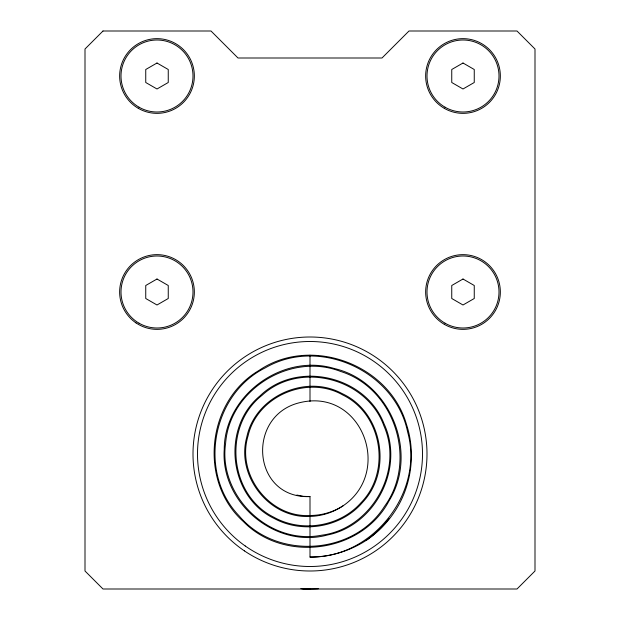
<?xml version="1.0" encoding="UTF-8"?>
<svg xmlns="http://www.w3.org/2000/svg" width="620" height="620" viewBox="0 0 620 620"><rect width="100%" height="100%" fill="white"/><g stroke="black" fill="none" stroke-linecap="round" stroke-linejoin="round"><path stroke-width="0.93" d="M389.205 518.266C382.757 526.806 374.55 534.603 365.978 540.508C376.983 533.091 386.601 523.606 393.995 512.57C411.324 487.165 416.136 453.739 406.503 424.514C389.484 364.312 310.597 335.071 258.827 370.558C206.91 401 198.214 481.267 243.304 521.497C283.968 563.293 361.46 552.854 388.872 501.154C419.12 452.739 390.329 381.401 334.436 368.559C282.759 352.772 224.285 395.204 224.231 449.454C220.394 502.797 275.699 549.173 327.523 534.982C375.325 525.341 404.868 468.022 384.005 423.716C365.49 375.72 297.011 359.817 259.92 395.947C221.224 427.947 228.656 496.667 274.249 518.514C302.909 534.083 341.651 527.232 362.754 502.169C392.894 470.115 382.183 411.843 341.915 393.483C305.575 373.682 255.115 396.467 246.76 437.185C235.887 476.036 269.475 518.847 310 516.429A61.969 61.907 85.2 0 0 343.372 505.61C393.375 471.308 361.538 387.981 300.351 402.527C245.822 414.857 251.588 499.015 310 496.589L310 557.054C372.667 558.287 424.506 492.543 407.619 431.931C395.196 371.07 319.168 336.373 265.36 367.815C211.939 394.173 197.532 472.727 239.056 515.778C276.195 560.154 353.687 555.497 384.547 506.308C417.872 460.714 394.715 388.275 340.55 371.426C290.625 351.928 229.625 389.593 225.618 443.246C217.922 495.729 269.328 545.6 321.602 535.207C370.869 528.968 404.1 471.533 383.904 425.901C366.8 378.06 299.592 360.608 262.028 395.343C222.673 426.173 228.741 494.923 273.877 517.243C301.731 532.836 339.659 526.829 360.91 502.82C391.383 471.929 382.261 414.222 343.015 395.103C307.652 374.658 257.292 395.893 248.062 435.875C236.189 474.455 269.437 517.948 310 515.484A61.473 61.473 0 0 0 343.372 505.618M365.808 540.625L365.808 540.625A103.052 103.052 0 0 1 310 557.054M310 496.589L303.358 496.325L296.833 495.039M310 589L302.684 588.798M310 355.198L310 401.489M318.362 588.744A134.997 134.997 0 0 1 300.878 588.69M102.998 31L85.002 49.003L85.002 570.997L102.998 589L517.003 589L534.998 570.997L534.998 49.003L517.003 31L408.999 31L381.998 58.001L238.003 58.001L211.001 31L102.998 31M157 63.008L145.746 69.502L145.746 82.499L157 88.993L168.252 82.499L168.252 69.502L157 63.008M463 63.008L451.748 69.502L451.748 82.499L463 88.993L474.254 82.499L474.254 69.502L463 63.008M157 279.008L145.746 285.502L145.746 298.499L157 304.994L168.252 298.499L168.252 285.502L157 279.008M463 279.008L451.748 285.502L451.748 298.499L463 304.994L474.254 298.499L474.254 285.502L463 279.008M245.226 545.98A112.499 112.499 0 0 0 422.042 464.109A112.499 112.499 0 0 0 262.733 351.912A112.499 112.499 0 0 0 245.226 545.98M244.419 550.893A117.002 117.002 0 0 0 426.7 462.35A117.002 117.002 0 0 0 258.881 348.758A117.002 117.002 0 0 0 244.419 550.893M444.323 108.345A37.347 37.347 0 0 0 500.348 75.996A37.347 37.347 0 0 0 444.323 43.656A37.347 37.347 0 0 0 444.323 108.345M138.322 108.345A37.347 37.347 0 0 0 194.347 75.996A37.347 37.347 0 0 0 138.322 43.656A37.347 37.347 0 0 0 138.322 108.345M444.323 324.345A37.347 37.347 0 0 0 500.348 291.997A37.347 37.347 0 0 0 444.323 259.656A37.347 37.347 0 0 0 444.323 324.345M136.067 322.935A37.347 37.347 0 0 0 194.254 294.663A37.347 37.347 0 0 0 140.678 258.401A37.347 37.347 0 0 0 136.067 322.935M138.996 107.175A35.999 35.999 0 0 0 192.998 75.996A35.999 35.999 0 0 0 138.996 44.826A35.999 35.999 0 0 0 138.996 107.175M444.997 107.175A35.999 35.999 0 0 0 498.999 75.996A35.999 35.999 0 0 0 444.997 44.826A35.999 35.999 0 0 0 444.997 107.175M138.996 323.175A35.999 35.999 0 0 0 192.998 291.997A35.999 35.999 0 0 0 138.996 260.826A35.999 35.999 0 0 0 138.996 323.175M444.997 323.175A35.999 35.999 0 0 0 498.999 291.997A35.999 35.999 0 0 0 444.997 260.826A35.999 35.999 0 0 0 444.997 323.175"/></g></svg>
